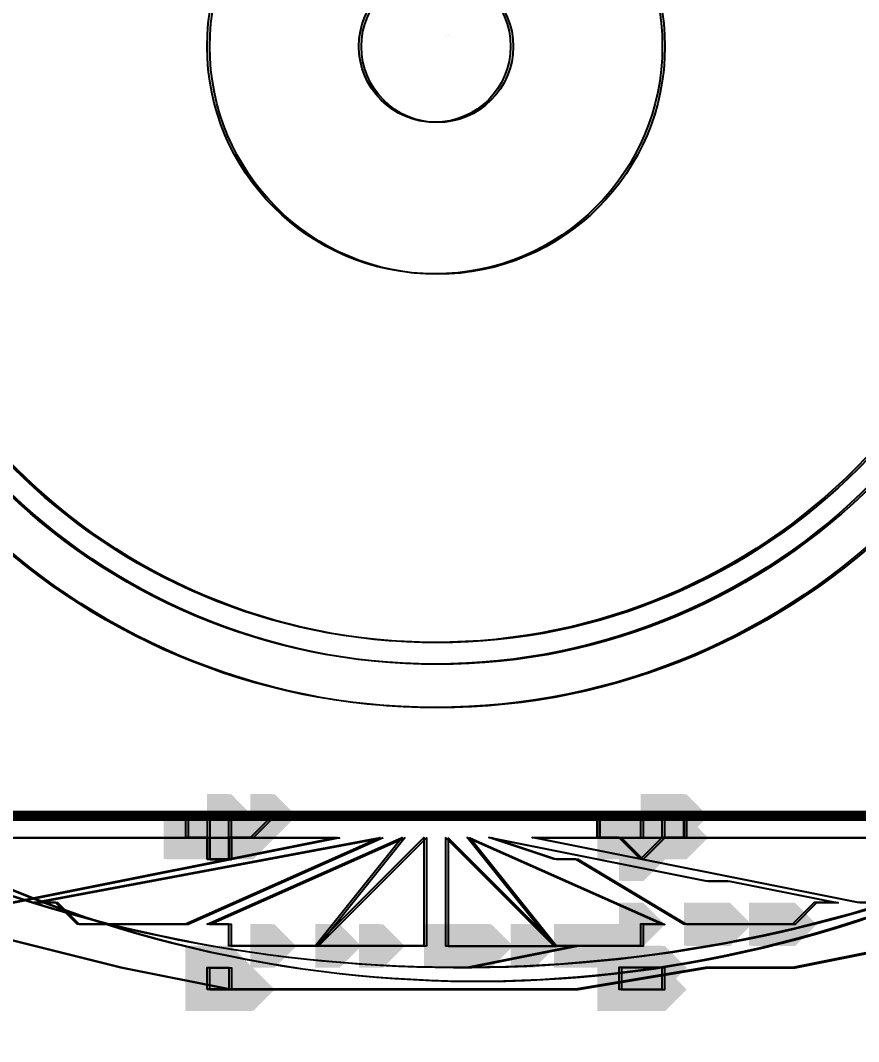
# Model space of a CAD drawing. Extents: x -96705 to 1864084, y -482104 to 235.
# Drawn here: x 815870.1 to 816033.8, y -136484.6 to -136285.2 of the extents above; entities that cross this region are included whole.
import ezdxf
from ezdxf import colors
from ezdxf.entities.mleader import LeaderData, LeaderLine
from ezdxf.math import Vec2, Vec3

# ---------------------------------------------------------------- set-up
doc = ezdxf.new("R2010")
doc.units = 0
doc.header["$LTSCALE"] = 100
doc.layers.add('АР_Отметки', color=250, linetype='Continuous', lineweight=15)
doc.layers.add('ТХ_обор_бытовое', color=14, linetype='Continuous')
doc.styles.add('ISOCPEUR', font='isocpeui.ttf', dxfattribs={"height": 250})

# ---------------------------------------------------------------- blocks, each defined once
blk = doc.blocks.new('У300')
at = {"layer": 'ТХ_обор_бытовое', "transparency": 33554559}
for points in [[(-230546.28, 67358), (-230550.51, 67358), (-230550.51, 67353.77), (-230546.28, 67349.53), (-230542.05, 67353.77), (-230542.05, 67358)], [(-230546.28, 67358), (-230550.51, 67358), (-230550.51, 67353.77), (-230546.28, 67349.53), (-230542.05, 67353.77), (-230542.05, 67358)], [(-230546.23, 67358.51), (-230550.46, 67358.51), (-230550.46, 67354.28), (-230546.23, 67350.04), (-230541.99, 67354.28), (-230541.99, 67358.51)], [(-230546.23, 67358.51), (-230550.46, 67358.51), (-230550.46, 67354.28), (-230546.23, 67350.04), (-230541.99, 67354.28), (-230541.99, 67358.51)], [(-230575.86, 67354.28), (-230580.09, 67354.28), (-230580.09, 67350.04), (-230575.86, 67345.81), (-230571.63, 67350.04), (-230571.63, 67354.28)], [(-230575.86, 67354.28), (-230580.09, 67354.28), (-230580.09, 67350.04), (-230575.86, 67345.81), (-230571.63, 67350.04), (-230571.63, 67354.28)], [(-230575.86, 67354.28), (-230580.09, 67354.28), (-230580.09, 67350.04), (-230575.86, 67345.81), (-230571.63, 67350.04), (-230571.63, 67354.28)], [(-230575.86, 67354.28), (-230580.09, 67354.28), (-230580.09, 67350.04), (-230575.86, 67345.81), (-230571.63, 67350.04), (-230571.63, 67354.28)], [(-230575.86, 67354.28), (-230580.09, 67354.28), (-230580.09, 67350.04), (-230575.86, 67345.81), (-230571.63, 67350.04), (-230571.63, 67354.28)], [(-230575.86, 67354.28), (-230580.09, 67354.28), (-230580.09, 67350.04), (-230575.86, 67345.81), (-230571.63, 67350.04), (-230571.63, 67354.28)], [(-230571.63, 67354.28), (-230575.86, 67354.28), (-230575.86, 67350.04), (-230571.63, 67345.81), (-230567.39, 67350.04), (-230567.39, 67354.28)], [(-230571.63, 67354.28), (-230575.86, 67354.28), (-230575.86, 67350.04), (-230571.63, 67345.81), (-230567.39, 67350.04), (-230567.39, 67354.28)], [(-230571.63, 67354.28), (-230575.86, 67354.28), (-230575.86, 67350.04), (-230571.63, 67345.81), (-230567.39, 67350.04), (-230567.39, 67354.28)], [(-230571.63, 67354.28), (-230575.86, 67354.28), (-230575.86, 67350.04), (-230571.63, 67345.81), (-230567.39, 67350.04), (-230567.39, 67354.28)], [(-230571.63, 67354.28), (-230575.86, 67354.28), (-230575.86, 67350.04), (-230571.63, 67345.81), (-230567.39, 67350.04), (-230567.39, 67354.28)], [(-230546.23, 67354.28), (-230550.46, 67354.28), (-230550.46, 67350.04), (-230546.23, 67345.81), (-230541.99, 67350.04), (-230541.99, 67354.28)], [(-230546.23, 67354.28), (-230550.46, 67354.28), (-230550.46, 67350.04), (-230546.23, 67345.81), (-230541.99, 67350.04), (-230541.99, 67354.28)], [(-230546.23, 67354.28), (-230550.46, 67354.28), (-230550.46, 67350.04), (-230546.23, 67345.81), (-230541.99, 67350.04), (-230541.99, 67354.28)], [(-230575.91, 67353.77), (-230580.15, 67353.77), (-230580.15, 67349.53), (-230575.91, 67345.3), (-230571.68, 67349.53), (-230571.68, 67353.77)], [(-230575.91, 67353.77), (-230580.15, 67353.77), (-230580.15, 67349.53), (-230575.91, 67345.3), (-230571.68, 67349.53), (-230571.68, 67353.77)], [(-230575.91, 67353.77), (-230580.15, 67353.77), (-230580.15, 67349.53), (-230575.91, 67345.3), (-230571.68, 67349.53), (-230571.68, 67353.77)], [(-230575.91, 67353.77), (-230580.15, 67353.77), (-230580.15, 67349.53), (-230575.91, 67345.3), (-230571.68, 67349.53), (-230571.68, 67353.77)], [(-230575.91, 67353.77), (-230580.15, 67353.77), (-230580.15, 67349.53), (-230575.91, 67345.3), (-230571.68, 67349.53), (-230571.68, 67353.77)], [(-230575.91, 67353.77), (-230580.15, 67353.77), (-230580.15, 67349.53), (-230575.91, 67345.3), (-230571.68, 67349.53), (-230571.68, 67353.77)], [(-230571.68, 67353.77), (-230575.91, 67353.77), (-230575.91, 67349.53), (-230571.68, 67345.3), (-230567.45, 67349.53), (-230567.45, 67353.77)], [(-230571.68, 67353.77), (-230575.91, 67353.77), (-230575.91, 67349.53), (-230571.68, 67345.3), (-230567.45, 67349.53), (-230567.45, 67353.77)], [(-230571.68, 67353.77), (-230575.91, 67353.77), (-230575.91, 67349.53), (-230571.68, 67345.3), (-230567.45, 67349.53), (-230567.45, 67353.77)], [(-230571.68, 67353.77), (-230575.91, 67353.77), (-230575.91, 67349.53), (-230571.68, 67345.3), (-230567.45, 67349.53), (-230567.45, 67353.77)], [(-230571.68, 67353.77), (-230575.91, 67353.77), (-230575.91, 67349.53), (-230571.68, 67345.3), (-230567.45, 67349.53), (-230567.45, 67353.77)], [(-230546.28, 67353.77), (-230550.51, 67353.77), (-230550.51, 67349.53), (-230546.28, 67345.3), (-230542.05, 67349.53), (-230542.05, 67353.77)], [(-230546.28, 67353.77), (-230550.51, 67353.77), (-230550.51, 67349.53), (-230546.28, 67345.3), (-230542.05, 67349.53), (-230542.05, 67353.77)], [(-230546.28, 67353.77), (-230550.51, 67353.77), (-230550.51, 67349.53), (-230546.28, 67345.3), (-230542.05, 67349.53), (-230542.05, 67353.77)], [(-230575.86, 67350.04), (-230580.09, 67350.04), (-230580.09, 67345.81), (-230575.86, 67341.58), (-230571.63, 67345.81), (-230571.63, 67350.04)], [(-230575.86, 67350.04), (-230580.09, 67350.04), (-230580.09, 67345.81), (-230575.86, 67341.58), (-230571.63, 67345.81), (-230571.63, 67350.04)], [(-230575.86, 67350.04), (-230580.09, 67350.04), (-230580.09, 67345.81), (-230575.86, 67341.58), (-230571.63, 67345.81), (-230571.63, 67350.04)], [(-230575.86, 67350.04), (-230580.09, 67350.04), (-230580.09, 67345.81), (-230575.86, 67341.58), (-230571.63, 67345.81), (-230571.63, 67350.04)], [(-230575.86, 67350.04), (-230580.09, 67350.04), (-230580.09, 67345.81), (-230575.86, 67341.58), (-230571.63, 67345.81), (-230571.63, 67350.04)], [(-230575.86, 67350.04), (-230580.09, 67350.04), (-230580.09, 67345.81), (-230575.86, 67341.58), (-230571.63, 67345.81), (-230571.63, 67350.04)], [(-230575.86, 67350.04), (-230580.09, 67350.04), (-230580.09, 67345.81), (-230575.86, 67341.58), (-230571.63, 67345.81), (-230571.63, 67350.04)], [(-230575.86, 67350.04), (-230580.09, 67350.04), (-230580.09, 67345.81), (-230575.86, 67341.58), (-230571.63, 67345.81), (-230571.63, 67350.04)], [(-230575.86, 67350.04), (-230580.09, 67350.04), (-230580.09, 67345.81), (-230575.86, 67341.58), (-230571.63, 67345.81), (-230571.63, 67350.04)], [(-230575.86, 67350.04), (-230580.09, 67350.04), (-230580.09, 67345.81), (-230575.86, 67341.58), (-230571.63, 67345.81), (-230571.63, 67350.04)], [(-230575.86, 67350.04), (-230580.09, 67350.04), (-230580.09, 67345.81), (-230575.86, 67341.58), (-230571.63, 67345.81), (-230571.63, 67350.04)], [(-230575.86, 67350.04), (-230580.09, 67350.04), (-230580.09, 67345.81), (-230575.86, 67341.58), (-230571.63, 67345.81), (-230571.63, 67350.04)], [(-230575.86, 67350.04), (-230580.09, 67350.04), (-230580.09, 67345.81), (-230575.86, 67341.58), (-230571.63, 67345.81), (-230571.63, 67350.04)], [(-230571.63, 67350.04), (-230575.86, 67350.04), (-230575.86, 67345.81), (-230571.63, 67341.58), (-230567.39, 67345.81), (-230567.39, 67350.04)], [(-230571.63, 67350.04), (-230575.86, 67350.04), (-230575.86, 67345.81), (-230571.63, 67341.58), (-230567.39, 67345.81), (-230567.39, 67350.04)], [(-230571.63, 67350.04), (-230575.86, 67350.04), (-230575.86, 67345.81), (-230571.63, 67341.58), (-230567.39, 67345.81), (-230567.39, 67350.04)], [(-230571.63, 67350.04), (-230575.86, 67350.04), (-230575.86, 67345.81), (-230571.63, 67341.58), (-230567.39, 67345.81), (-230567.39, 67350.04)], [(-230571.63, 67350.04), (-230575.86, 67350.04), (-230575.86, 67345.81), (-230571.63, 67341.58), (-230567.39, 67345.81), (-230567.39, 67350.04)], [(-230571.63, 67350.04), (-230575.86, 67350.04), (-230575.86, 67345.81), (-230571.63, 67341.58), (-230567.39, 67345.81), (-230567.39, 67350.04)], [(-230571.63, 67350.04), (-230575.86, 67350.04), (-230575.86, 67345.81), (-230571.63, 67341.58), (-230567.39, 67345.81), (-230567.39, 67350.04)], [(-230571.63, 67350.04), (-230575.86, 67350.04), (-230575.86, 67345.81), (-230571.63, 67341.58), (-230567.39, 67345.81), (-230567.39, 67350.04)], [(-230546.23, 67350.04), (-230550.46, 67350.04), (-230550.46, 67345.81), (-230546.23, 67341.58), (-230541.99, 67345.81), (-230541.99, 67350.04)], [(-230541.99, 67350.04), (-230546.23, 67350.04), (-230546.23, 67345.81), (-230541.99, 67341.58), (-230537.76, 67345.81), (-230537.76, 67350.04)], [(-230575.91, 67349.53), (-230580.15, 67349.53), (-230580.15, 67345.3), (-230575.91, 67341.07), (-230571.68, 67345.3), (-230571.68, 67349.53)], [(-230575.91, 67349.53), (-230580.15, 67349.53), (-230580.15, 67345.3), (-230575.91, 67341.07), (-230571.68, 67345.3), (-230571.68, 67349.53)], [(-230575.91, 67349.53), (-230580.15, 67349.53), (-230580.15, 67345.3), (-230575.91, 67341.07), (-230571.68, 67345.3), (-230571.68, 67349.53)], [(-230575.91, 67349.53), (-230580.15, 67349.53), (-230580.15, 67345.3), (-230575.91, 67341.07), (-230571.68, 67345.3), (-230571.68, 67349.53)], [(-230575.91, 67349.53), (-230580.15, 67349.53), (-230580.15, 67345.3), (-230575.91, 67341.07), (-230571.68, 67345.3), (-230571.68, 67349.53)], [(-230575.91, 67349.53), (-230580.15, 67349.53), (-230580.15, 67345.3), (-230575.91, 67341.07), (-230571.68, 67345.3), (-230571.68, 67349.53)], [(-230575.91, 67349.53), (-230580.15, 67349.53), (-230580.15, 67345.3), (-230575.91, 67341.07), (-230571.68, 67345.3), (-230571.68, 67349.53)], [(-230575.91, 67349.53), (-230580.15, 67349.53), (-230580.15, 67345.3), (-230575.91, 67341.07), (-230571.68, 67345.3), (-230571.68, 67349.53)], [(-230575.91, 67349.53), (-230580.15, 67349.53), (-230580.15, 67345.3), (-230575.91, 67341.07), (-230571.68, 67345.3), (-230571.68, 67349.53)], [(-230575.91, 67349.53), (-230580.15, 67349.53), (-230580.15, 67345.3), (-230575.91, 67341.07), (-230571.68, 67345.3), (-230571.68, 67349.53)], [(-230575.91, 67349.53), (-230580.15, 67349.53), (-230580.15, 67345.3), (-230575.91, 67341.07), (-230571.68, 67345.3), (-230571.68, 67349.53)], [(-230575.91, 67349.53), (-230580.15, 67349.53), (-230580.15, 67345.3), (-230575.91, 67341.07), (-230571.68, 67345.3), (-230571.68, 67349.53)], [(-230575.91, 67349.53), (-230580.15, 67349.53), (-230580.15, 67345.3), (-230575.91, 67341.07), (-230571.68, 67345.3), (-230571.68, 67349.53)], [(-230571.68, 67349.53), (-230575.91, 67349.53), (-230575.91, 67345.3), (-230571.68, 67341.07), (-230567.45, 67345.3), (-230567.45, 67349.53)], [(-230571.68, 67349.53), (-230575.91, 67349.53), (-230575.91, 67345.3), (-230571.68, 67341.07), (-230567.45, 67345.3), (-230567.45, 67349.53)], [(-230571.68, 67349.53), (-230575.91, 67349.53), (-230575.91, 67345.3), (-230571.68, 67341.07), (-230567.45, 67345.3), (-230567.45, 67349.53)], [(-230571.68, 67349.53), (-230575.91, 67349.53), (-230575.91, 67345.3), (-230571.68, 67341.07), (-230567.45, 67345.3), (-230567.45, 67349.53)], [(-230571.68, 67349.53), (-230575.91, 67349.53), (-230575.91, 67345.3), (-230571.68, 67341.07), (-230567.45, 67345.3), (-230567.45, 67349.53)], [(-230571.68, 67349.53), (-230575.91, 67349.53), (-230575.91, 67345.3), (-230571.68, 67341.07), (-230567.45, 67345.3), (-230567.45, 67349.53)], [(-230571.68, 67349.53), (-230575.91, 67349.53), (-230575.91, 67345.3), (-230571.68, 67341.07), (-230567.45, 67345.3), (-230567.45, 67349.53)], [(-230571.68, 67349.53), (-230575.91, 67349.53), (-230575.91, 67345.3), (-230571.68, 67341.07), (-230567.45, 67345.3), (-230567.45, 67349.53)], [(-230546.28, 67349.53), (-230550.51, 67349.53), (-230550.51, 67345.3), (-230546.28, 67341.07), (-230542.05, 67345.3), (-230542.05, 67349.53)], [(-230542.05, 67349.53), (-230546.28, 67349.53), (-230546.28, 67345.3), (-230542.05, 67341.07), (-230537.81, 67345.3), (-230537.81, 67349.53)], [(-230575.86, 67345.81), (-230580.09, 67345.81), (-230580.09, 67341.58), (-230575.86, 67337.34), (-230571.63, 67341.58), (-230571.63, 67345.81)], [(-230546.23, 67345.81), (-230550.46, 67345.81), (-230550.46, 67341.58), (-230546.23, 67337.34), (-230541.99, 67341.58), (-230541.99, 67345.81)], [(-230546.23, 67345.81), (-230550.46, 67345.81), (-230550.46, 67341.58), (-230546.23, 67337.34), (-230541.99, 67341.58), (-230541.99, 67345.81)], [(-230546.23, 67345.81), (-230550.46, 67345.81), (-230550.46, 67341.58), (-230546.23, 67337.34), (-230541.99, 67341.58), (-230541.99, 67345.81)], [(-230546.23, 67345.81), (-230550.46, 67345.81), (-230550.46, 67341.58), (-230546.23, 67337.34), (-230541.99, 67341.58), (-230541.99, 67345.81)], [(-230575.91, 67345.3), (-230580.15, 67345.3), (-230580.15, 67341.07), (-230575.91, 67336.83), (-230571.68, 67341.07), (-230571.68, 67345.3)], [(-230546.28, 67345.3), (-230550.51, 67345.3), (-230550.51, 67341.07), (-230546.28, 67336.83), (-230542.05, 67341.07), (-230542.05, 67345.3)], [(-230546.28, 67345.3), (-230550.51, 67345.3), (-230550.51, 67341.07), (-230546.28, 67336.83), (-230542.05, 67341.07), (-230542.05, 67345.3)], [(-230546.28, 67345.3), (-230550.51, 67345.3), (-230550.51, 67341.07), (-230546.28, 67336.83), (-230542.05, 67341.07), (-230542.05, 67345.3)], [(-230546.28, 67345.3), (-230550.51, 67345.3), (-230550.51, 67341.07), (-230546.28, 67336.83), (-230542.05, 67341.07), (-230542.05, 67345.3)], [(-230567.45, 67341.07), (-230571.68, 67341.07), (-230571.68, 67336.83), (-230567.45, 67332.6), (-230563.21, 67336.83), (-230563.21, 67341.07)], [(-230567.39, 67341.58), (-230571.63, 67341.58), (-230571.63, 67337.34), (-230567.39, 67333.11), (-230563.16, 67337.34), (-230563.16, 67341.58)], [(-230542.05, 67341.07), (-230546.28, 67341.07), (-230546.28, 67336.83), (-230542.05, 67332.6), (-230537.81, 67336.83), (-230537.81, 67341.07)], [(-230542.05, 67341.07), (-230546.28, 67341.07), (-230546.28, 67336.83), (-230542.05, 67332.6), (-230537.81, 67336.83), (-230537.81, 67341.07)], [(-230541.99, 67341.58), (-230546.23, 67341.58), (-230546.23, 67337.34), (-230541.99, 67333.11), (-230537.76, 67337.34), (-230537.76, 67341.58)], [(-230541.99, 67341.58), (-230546.23, 67341.58), (-230546.23, 67337.34), (-230541.99, 67333.11), (-230537.76, 67337.34), (-230537.76, 67341.58)], [(-230567.45, 67328.37), (-230571.68, 67328.37), (-230571.68, 67324.13), (-230567.45, 67319.9), (-230563.21, 67324.13), (-230563.21, 67328.37)], [(-230567.39, 67328.88), (-230571.63, 67328.88), (-230571.63, 67324.64), (-230567.39, 67320.41), (-230563.16, 67324.64), (-230563.16, 67328.88)], [(-230567.45, 67319.9), (-230571.68, 67319.9), (-230571.68, 67315.67), (-230567.45, 67311.43), (-230563.21, 67315.67), (-230563.21, 67319.9)], [(-230567.39, 67320.41), (-230571.63, 67320.41), (-230571.63, 67316.18), (-230567.39, 67311.94), (-230563.16, 67316.18), (-230563.16, 67320.41)], [(-230567.45, 67307.2), (-230571.68, 67307.2), (-230571.68, 67302.97), (-230567.45, 67298.73), (-230563.21, 67302.97), (-230563.21, 67307.2)], [(-230567.39, 67307.71), (-230571.63, 67307.71), (-230571.63, 67303.48), (-230567.39, 67299.24), (-230563.16, 67303.48), (-230563.16, 67307.71)], [(-230567.45, 67302.97), (-230571.68, 67302.97), (-230571.68, 67298.73), (-230567.45, 67294.5), (-230563.21, 67298.73), (-230563.21, 67302.97)], [(-230567.45, 67302.97), (-230571.68, 67302.97), (-230571.68, 67298.73), (-230567.45, 67294.5), (-230563.21, 67298.73), (-230563.21, 67302.97)], [(-230567.39, 67303.48), (-230571.63, 67303.48), (-230571.63, 67299.24), (-230567.39, 67295.01), (-230563.16, 67299.24), (-230563.16, 67303.48)], [(-230567.39, 67303.48), (-230571.63, 67303.48), (-230571.63, 67299.24), (-230567.39, 67295.01), (-230563.16, 67299.24), (-230563.16, 67303.48)], [(-230567.45, 67298.73), (-230571.68, 67298.73), (-230571.68, 67294.5), (-230567.45, 67290.27), (-230563.21, 67294.5), (-230563.21, 67298.73)], [(-230567.45, 67298.73), (-230571.68, 67298.73), (-230571.68, 67294.5), (-230567.45, 67290.27), (-230563.21, 67294.5), (-230563.21, 67298.73)], [(-230567.45, 67298.73), (-230571.68, 67298.73), (-230571.68, 67294.5), (-230567.45, 67290.27), (-230563.21, 67294.5), (-230563.21, 67298.73)], [(-230567.45, 67298.73), (-230571.68, 67298.73), (-230571.68, 67294.5), (-230567.45, 67290.27), (-230563.21, 67294.5), (-230563.21, 67298.73)], [(-230567.39, 67299.24), (-230571.63, 67299.24), (-230571.63, 67295.01), (-230567.39, 67290.78), (-230563.16, 67295.01), (-230563.16, 67299.24)], [(-230567.39, 67299.24), (-230571.63, 67299.24), (-230571.63, 67295.01), (-230567.39, 67290.78), (-230563.16, 67295.01), (-230563.16, 67299.24)], [(-230567.39, 67299.24), (-230571.63, 67299.24), (-230571.63, 67295.01), (-230567.39, 67290.78), (-230563.16, 67295.01), (-230563.16, 67299.24)], [(-230567.39, 67299.24), (-230571.63, 67299.24), (-230571.63, 67295.01), (-230567.39, 67290.78), (-230563.16, 67295.01), (-230563.16, 67299.24)], [(-230567.45, 67290.27), (-230571.68, 67290.27), (-230571.68, 67286.03), (-230567.45, 67281.8), (-230563.21, 67286.03), (-230563.21, 67290.27)], [(-230567.39, 67290.78), (-230571.63, 67290.78), (-230571.63, 67286.54), (-230567.39, 67282.31), (-230563.16, 67286.54), (-230563.16, 67290.78)], [(-230567.39, 67282.31), (-230571.63, 67282.31), (-230571.63, 67278.08), (-230567.39, 67273.84), (-230563.16, 67278.08), (-230563.16, 67282.31)], [(-230567.39, 67282.31), (-230571.63, 67282.31), (-230571.63, 67278.08), (-230567.39, 67273.84), (-230563.16, 67278.08), (-230563.16, 67282.31)], [(-230567.45, 67281.8), (-230571.68, 67281.8), (-230571.68, 67277.57), (-230567.45, 67273.33), (-230563.21, 67277.57), (-230563.21, 67281.8)], [(-230567.45, 67281.8), (-230571.68, 67281.8), (-230571.68, 67277.57), (-230567.45, 67273.33), (-230563.21, 67277.57), (-230563.21, 67281.8)], [(-230567.39, 67278.08), (-230571.63, 67278.08), (-230571.63, 67273.84), (-230567.39, 67269.61), (-230563.16, 67273.84), (-230563.16, 67278.08)], [(-230567.45, 67277.57), (-230571.68, 67277.57), (-230571.68, 67273.33), (-230567.45, 67269.1), (-230563.21, 67273.33), (-230563.21, 67277.57)], [(-230575.91, 67273.33), (-230580.15, 67273.33), (-230580.15, 67269.1), (-230575.91, 67264.87), (-230571.68, 67269.1), (-230571.68, 67273.33)], [(-230575.91, 67273.33), (-230580.15, 67273.33), (-230580.15, 67269.1), (-230575.91, 67264.87), (-230571.68, 67269.1), (-230571.68, 67273.33)], [(-230575.86, 67273.84), (-230580.09, 67273.84), (-230580.09, 67269.61), (-230575.86, 67265.38), (-230571.63, 67269.61), (-230571.63, 67273.84)], [(-230575.86, 67273.84), (-230580.09, 67273.84), (-230580.09, 67269.61), (-230575.86, 67265.38), (-230571.63, 67269.61), (-230571.63, 67273.84)], [(-230567.45, 67273.33), (-230571.68, 67273.33), (-230571.68, 67269.1), (-230567.45, 67264.87), (-230563.21, 67269.1), (-230563.21, 67273.33)], [(-230567.39, 67273.84), (-230571.63, 67273.84), (-230571.63, 67269.61), (-230567.39, 67265.38), (-230563.16, 67269.61), (-230563.16, 67273.84)], [(-230546.28, 67273.33), (-230550.51, 67273.33), (-230550.51, 67269.1), (-230546.28, 67264.87), (-230542.05, 67269.1), (-230542.05, 67273.33)], [(-230546.28, 67273.33), (-230550.51, 67273.33), (-230550.51, 67269.1), (-230546.28, 67264.87), (-230542.05, 67269.1), (-230542.05, 67273.33)], [(-230546.28, 67273.33), (-230550.51, 67273.33), (-230550.51, 67269.1), (-230546.28, 67264.87), (-230542.05, 67269.1), (-230542.05, 67273.33)], [(-230546.28, 67273.33), (-230550.51, 67273.33), (-230550.51, 67269.1), (-230546.28, 67264.87), (-230542.05, 67269.1), (-230542.05, 67273.33)], [(-230546.23, 67273.84), (-230550.46, 67273.84), (-230550.46, 67269.61), (-230546.23, 67265.38), (-230541.99, 67269.61), (-230541.99, 67273.84)], [(-230546.23, 67273.84), (-230550.46, 67273.84), (-230550.46, 67269.61), (-230546.23, 67265.38), (-230541.99, 67269.61), (-230541.99, 67273.84)], [(-230546.23, 67273.84), (-230550.46, 67273.84), (-230550.46, 67269.61), (-230546.23, 67265.38), (-230541.99, 67269.61), (-230541.99, 67273.84)], [(-230546.23, 67273.84), (-230550.46, 67273.84), (-230550.46, 67269.61), (-230546.23, 67265.38), (-230541.99, 67269.61), (-230541.99, 67273.84)], [(-230575.91, 67269.1), (-230580.15, 67269.1), (-230580.15, 67264.87), (-230575.91, 67260.63), (-230571.68, 67264.87), (-230571.68, 67269.1)], [(-230575.91, 67269.1), (-230580.15, 67269.1), (-230580.15, 67264.87), (-230575.91, 67260.63), (-230571.68, 67264.87), (-230571.68, 67269.1)], [(-230575.91, 67269.1), (-230580.15, 67269.1), (-230580.15, 67264.87), (-230575.91, 67260.63), (-230571.68, 67264.87), (-230571.68, 67269.1)], [(-230575.91, 67269.1), (-230580.15, 67269.1), (-230580.15, 67264.87), (-230575.91, 67260.63), (-230571.68, 67264.87), (-230571.68, 67269.1)], [(-230575.91, 67269.1), (-230580.15, 67269.1), (-230580.15, 67264.87), (-230575.91, 67260.63), (-230571.68, 67264.87), (-230571.68, 67269.1)], [(-230575.91, 67269.1), (-230580.15, 67269.1), (-230580.15, 67264.87), (-230575.91, 67260.63), (-230571.68, 67264.87), (-230571.68, 67269.1)], [(-230575.91, 67269.1), (-230580.15, 67269.1), (-230580.15, 67264.87), (-230575.91, 67260.63), (-230571.68, 67264.87), (-230571.68, 67269.1)], [(-230575.91, 67269.1), (-230580.15, 67269.1), (-230580.15, 67264.87), (-230575.91, 67260.63), (-230571.68, 67264.87), (-230571.68, 67269.1)], [(-230575.91, 67269.1), (-230580.15, 67269.1), (-230580.15, 67264.87), (-230575.91, 67260.63), (-230571.68, 67264.87), (-230571.68, 67269.1)], [(-230575.86, 67269.61), (-230580.09, 67269.61), (-230580.09, 67265.38), (-230575.86, 67261.14), (-230571.63, 67265.38), (-230571.63, 67269.61)], [(-230575.86, 67269.61), (-230580.09, 67269.61), (-230580.09, 67265.38), (-230575.86, 67261.14), (-230571.63, 67265.38), (-230571.63, 67269.61)], [(-230575.86, 67269.61), (-230580.09, 67269.61), (-230580.09, 67265.38), (-230575.86, 67261.14), (-230571.63, 67265.38), (-230571.63, 67269.61)], [(-230575.86, 67269.61), (-230580.09, 67269.61), (-230580.09, 67265.38), (-230575.86, 67261.14), (-230571.63, 67265.38), (-230571.63, 67269.61)], [(-230575.86, 67269.61), (-230580.09, 67269.61), (-230580.09, 67265.38), (-230575.86, 67261.14), (-230571.63, 67265.38), (-230571.63, 67269.61)], [(-230575.86, 67269.61), (-230580.09, 67269.61), (-230580.09, 67265.38), (-230575.86, 67261.14), (-230571.63, 67265.38), (-230571.63, 67269.61)], [(-230575.86, 67269.61), (-230580.09, 67269.61), (-230580.09, 67265.38), (-230575.86, 67261.14), (-230571.63, 67265.38), (-230571.63, 67269.61)], [(-230575.86, 67269.61), (-230580.09, 67269.61), (-230580.09, 67265.38), (-230575.86, 67261.14), (-230571.63, 67265.38), (-230571.63, 67269.61)], [(-230575.86, 67269.61), (-230580.09, 67269.61), (-230580.09, 67265.38), (-230575.86, 67261.14), (-230571.63, 67265.38), (-230571.63, 67269.61)], [(-230571.68, 67269.1), (-230575.91, 67269.1), (-230575.91, 67264.87), (-230571.68, 67260.63), (-230567.45, 67264.87), (-230567.45, 67269.1)], [(-230571.68, 67269.1), (-230575.91, 67269.1), (-230575.91, 67264.87), (-230571.68, 67260.63), (-230567.45, 67264.87), (-230567.45, 67269.1)], [(-230571.68, 67269.1), (-230575.91, 67269.1), (-230575.91, 67264.87), (-230571.68, 67260.63), (-230567.45, 67264.87), (-230567.45, 67269.1)], [(-230571.68, 67269.1), (-230575.91, 67269.1), (-230575.91, 67264.87), (-230571.68, 67260.63), (-230567.45, 67264.87), (-230567.45, 67269.1)], [(-230571.68, 67269.1), (-230575.91, 67269.1), (-230575.91, 67264.87), (-230571.68, 67260.63), (-230567.45, 67264.87), (-230567.45, 67269.1)], [(-230571.68, 67269.1), (-230575.91, 67269.1), (-230575.91, 67264.87), (-230571.68, 67260.63), (-230567.45, 67264.87), (-230567.45, 67269.1)], [(-230571.68, 67269.1), (-230575.91, 67269.1), (-230575.91, 67264.87), (-230571.68, 67260.63), (-230567.45, 67264.87), (-230567.45, 67269.1)], [(-230571.68, 67269.1), (-230575.91, 67269.1), (-230575.91, 67264.87), (-230571.68, 67260.63), (-230567.45, 67264.87), (-230567.45, 67269.1)], [(-230571.68, 67269.1), (-230575.91, 67269.1), (-230575.91, 67264.87), (-230571.68, 67260.63), (-230567.45, 67264.87), (-230567.45, 67269.1)], [(-230571.63, 67269.61), (-230575.86, 67269.61), (-230575.86, 67265.38), (-230571.63, 67261.14), (-230567.39, 67265.38), (-230567.39, 67269.61)], [(-230571.63, 67269.61), (-230575.86, 67269.61), (-230575.86, 67265.38), (-230571.63, 67261.14), (-230567.39, 67265.38), (-230567.39, 67269.61)], [(-230571.63, 67269.61), (-230575.86, 67269.61), (-230575.86, 67265.38), (-230571.63, 67261.14), (-230567.39, 67265.38), (-230567.39, 67269.61)], [(-230571.63, 67269.61), (-230575.86, 67269.61), (-230575.86, 67265.38), (-230571.63, 67261.14), (-230567.39, 67265.38), (-230567.39, 67269.61)], [(-230571.63, 67269.61), (-230575.86, 67269.61), (-230575.86, 67265.38), (-230571.63, 67261.14), (-230567.39, 67265.38), (-230567.39, 67269.61)], [(-230571.63, 67269.61), (-230575.86, 67269.61), (-230575.86, 67265.38), (-230571.63, 67261.14), (-230567.39, 67265.38), (-230567.39, 67269.61)], [(-230571.63, 67269.61), (-230575.86, 67269.61), (-230575.86, 67265.38), (-230571.63, 67261.14), (-230567.39, 67265.38), (-230567.39, 67269.61)], [(-230571.63, 67269.61), (-230575.86, 67269.61), (-230575.86, 67265.38), (-230571.63, 67261.14), (-230567.39, 67265.38), (-230567.39, 67269.61)], [(-230571.63, 67269.61), (-230575.86, 67269.61), (-230575.86, 67265.38), (-230571.63, 67261.14), (-230567.39, 67265.38), (-230567.39, 67269.61)], [(-230563.21, 67269.1), (-230567.45, 67269.1), (-230567.45, 67264.87), (-230563.21, 67260.63), (-230558.98, 67264.87), (-230558.98, 67269.1)], [(-230563.16, 67269.61), (-230567.39, 67269.61), (-230567.39, 67265.38), (-230563.16, 67261.14), (-230558.93, 67265.38), (-230558.93, 67269.61)], [(-230550.51, 67269.1), (-230554.75, 67269.1), (-230554.75, 67264.87), (-230550.51, 67260.63), (-230546.28, 67264.87), (-230546.28, 67269.1)], [(-230550.51, 67269.1), (-230554.75, 67269.1), (-230554.75, 67264.87), (-230550.51, 67260.63), (-230546.28, 67264.87), (-230546.28, 67269.1)], [(-230550.46, 67269.61), (-230554.69, 67269.61), (-230554.69, 67265.38), (-230550.46, 67261.14), (-230546.23, 67265.38), (-230546.23, 67269.61)], [(-230550.46, 67269.61), (-230554.69, 67269.61), (-230554.69, 67265.38), (-230550.46, 67261.14), (-230546.23, 67265.38), (-230546.23, 67269.61)], [(-230546.28, 67269.1), (-230550.51, 67269.1), (-230550.51, 67264.87), (-230546.28, 67260.63), (-230542.05, 67264.87), (-230542.05, 67269.1)], [(-230546.28, 67269.1), (-230550.51, 67269.1), (-230550.51, 67264.87), (-230546.28, 67260.63), (-230542.05, 67264.87), (-230542.05, 67269.1)], [(-230546.23, 67269.61), (-230550.46, 67269.61), (-230550.46, 67265.38), (-230546.23, 67261.14), (-230541.99, 67265.38), (-230541.99, 67269.61)], [(-230546.23, 67269.61), (-230550.46, 67269.61), (-230550.46, 67265.38), (-230546.23, 67261.14), (-230541.99, 67265.38), (-230541.99, 67269.61)], [(-230575.91, 67264.87), (-230580.15, 67264.87), (-230580.15, 67260.63), (-230575.91, 67256.4), (-230571.68, 67260.63), (-230571.68, 67264.87)], [(-230575.91, 67264.87), (-230580.15, 67264.87), (-230580.15, 67260.63), (-230575.91, 67256.4), (-230571.68, 67260.63), (-230571.68, 67264.87)], [(-230575.91, 67264.87), (-230580.15, 67264.87), (-230580.15, 67260.63), (-230575.91, 67256.4), (-230571.68, 67260.63), (-230571.68, 67264.87)], [(-230575.91, 67264.87), (-230580.15, 67264.87), (-230580.15, 67260.63), (-230575.91, 67256.4), (-230571.68, 67260.63), (-230571.68, 67264.87)], [(-230575.91, 67264.87), (-230580.15, 67264.87), (-230580.15, 67260.63), (-230575.91, 67256.4), (-230571.68, 67260.63), (-230571.68, 67264.87)], [(-230575.86, 67265.38), (-230580.09, 67265.38), (-230580.09, 67261.14), (-230575.86, 67256.91), (-230571.63, 67261.14), (-230571.63, 67265.38)], [(-230575.86, 67265.38), (-230580.09, 67265.38), (-230580.09, 67261.14), (-230575.86, 67256.91), (-230571.63, 67261.14), (-230571.63, 67265.38)], [(-230575.86, 67265.38), (-230580.09, 67265.38), (-230580.09, 67261.14), (-230575.86, 67256.91), (-230571.63, 67261.14), (-230571.63, 67265.38)], [(-230575.86, 67265.38), (-230580.09, 67265.38), (-230580.09, 67261.14), (-230575.86, 67256.91), (-230571.63, 67261.14), (-230571.63, 67265.38)], [(-230575.86, 67265.38), (-230580.09, 67265.38), (-230580.09, 67261.14), (-230575.86, 67256.91), (-230571.63, 67261.14), (-230571.63, 67265.38)], [(-230571.68, 67264.87), (-230575.91, 67264.87), (-230575.91, 67260.63), (-230571.68, 67256.4), (-230567.45, 67260.63), (-230567.45, 67264.87)], [(-230571.68, 67264.87), (-230575.91, 67264.87), (-230575.91, 67260.63), (-230571.68, 67256.4), (-230567.45, 67260.63), (-230567.45, 67264.87)], [(-230571.68, 67264.87), (-230575.91, 67264.87), (-230575.91, 67260.63), (-230571.68, 67256.4), (-230567.45, 67260.63), (-230567.45, 67264.87)], [(-230571.63, 67265.38), (-230575.86, 67265.38), (-230575.86, 67261.14), (-230571.63, 67256.91), (-230567.39, 67261.14), (-230567.39, 67265.38)], [(-230571.63, 67265.38), (-230575.86, 67265.38), (-230575.86, 67261.14), (-230571.63, 67256.91), (-230567.39, 67261.14), (-230567.39, 67265.38)], [(-230571.63, 67265.38), (-230575.86, 67265.38), (-230575.86, 67261.14), (-230571.63, 67256.91), (-230567.39, 67261.14), (-230567.39, 67265.38)], [(-230546.28, 67264.87), (-230550.51, 67264.87), (-230550.51, 67260.63), (-230546.28, 67256.4), (-230542.05, 67260.63), (-230542.05, 67264.87)], [(-230546.28, 67264.87), (-230550.51, 67264.87), (-230550.51, 67260.63), (-230546.28, 67256.4), (-230542.05, 67260.63), (-230542.05, 67264.87)], [(-230546.23, 67265.38), (-230550.46, 67265.38), (-230550.46, 67261.14), (-230546.23, 67256.91), (-230541.99, 67261.14), (-230541.99, 67265.38)], [(-230546.23, 67265.38), (-230550.46, 67265.38), (-230550.46, 67261.14), (-230546.23, 67256.91), (-230541.99, 67261.14), (-230541.99, 67265.38)], [(-230542.05, 67264.87), (-230546.28, 67264.87), (-230546.28, 67260.63), (-230542.05, 67256.4), (-230537.81, 67260.63), (-230537.81, 67264.87)], [(-230541.99, 67265.38), (-230546.23, 67265.38), (-230546.23, 67261.14), (-230541.99, 67256.91), (-230537.76, 67261.14), (-230537.76, 67265.38)], [(-230546.28, 67260.63), (-230550.51, 67260.63), (-230550.51, 67256.4), (-230546.28, 67252.17), (-230542.05, 67256.4), (-230542.05, 67260.63)], [(-230546.28, 67260.63), (-230550.51, 67260.63), (-230550.51, 67256.4), (-230546.28, 67252.17), (-230542.05, 67256.4), (-230542.05, 67260.63)], [(-230546.23, 67261.14), (-230550.46, 67261.14), (-230550.46, 67256.91), (-230546.23, 67252.68), (-230541.99, 67256.91), (-230541.99, 67261.14)], [(-230546.23, 67261.14), (-230550.46, 67261.14), (-230550.46, 67256.91), (-230546.23, 67252.68), (-230541.99, 67256.91), (-230541.99, 67261.14)], [(-230542.05, 67260.63), (-230546.28, 67260.63), (-230546.28, 67256.4), (-230542.05, 67252.17), (-230537.81, 67256.4), (-230537.81, 67260.63)], [(-230542.05, 67260.63), (-230546.28, 67260.63), (-230546.28, 67256.4), (-230542.05, 67252.17), (-230537.81, 67256.4), (-230537.81, 67260.63)], [(-230541.99, 67261.14), (-230546.23, 67261.14), (-230546.23, 67256.91), (-230541.99, 67252.68), (-230537.76, 67256.91), (-230537.76, 67261.14)], [(-230541.99, 67261.14), (-230546.23, 67261.14), (-230546.23, 67256.91), (-230541.99, 67252.68), (-230537.76, 67256.91), (-230537.76, 67261.14)], [(-230563.21, 67256.4), (-230567.45, 67256.4), (-230567.45, 67252.17), (-230563.21, 67247.93), (-230558.98, 67252.17), (-230558.98, 67256.4)], [(-230563.16, 67256.91), (-230567.39, 67256.91), (-230567.39, 67252.68), (-230563.16, 67248.44), (-230558.93, 67252.68), (-230558.93, 67256.91)], [(-230563.21, 67252.17), (-230567.45, 67252.17), (-230567.45, 67247.93), (-230563.21, 67243.7), (-230558.98, 67247.93), (-230558.98, 67252.17)], [(-230563.16, 67252.68), (-230567.39, 67252.68), (-230567.39, 67248.44), (-230563.16, 67244.21), (-230558.93, 67248.44), (-230558.93, 67252.68)], [(-230563.16, 67244.21), (-230567.39, 67244.21), (-230567.39, 67239.98), (-230563.16, 67235.74), (-230558.93, 67239.98), (-230558.93, 67244.21)], [(-230563.21, 67243.7), (-230567.45, 67243.7), (-230567.45, 67239.47), (-230563.21, 67235.23), (-230558.98, 67239.47), (-230558.98, 67243.7)], [(-230563.21, 67239.47), (-230567.45, 67239.47), (-230567.45, 67235.23), (-230563.21, 67231), (-230558.98, 67235.23), (-230558.98, 67239.47)], [(-230563.16, 67239.98), (-230567.39, 67239.98), (-230567.39, 67235.74), (-230563.16, 67231.51), (-230558.93, 67235.74), (-230558.93, 67239.98)]]:
    blk.add_hatch(color=8, dxfattribs=at).paths.add_polyline_path(points)
at = {"layer": 'ТХ_обор_бытовое', "color": 8, "const_width": 2}
blk.add_lwpolyline([(-230216.03, 67468.58), (-230216.03, 67142.61), (-230541.99, 67142.61), (-230541.99, 67468.58)], close=True, dxfattribs=at)
at = {"layer": 'ТХ_обор_бытовое', "color": 8, "elevation": -0.56}
for points in [[(-230567.45, 67214.07), (-230571.68, 67235.23), (-230571.68, 67252.17), (-230575.91, 67277.57), (-230575.91, 67298.73), (-230575.91, 67324.13), (-230575.91, 67345.3), (-230571.68, 67366.47), (-230567.45, 67383.4), (-230563.21, 67400.33)], [(-230563.21, 67400.33), (-230567.45, 67383.4), (-230571.68, 67366.47), (-230575.91, 67345.3), (-230575.91, 67324.13), (-230575.91, 67298.73), (-230575.91, 67277.57), (-230571.68, 67252.17), (-230571.68, 67235.23), (-230567.45, 67214.07)], [(-230567.45, 67214.07), (-230571.68, 67235.23), (-230571.68, 67252.17), (-230575.91, 67277.57), (-230575.91, 67298.73), (-230575.91, 67324.13), (-230575.91, 67345.3), (-230571.68, 67366.47), (-230567.45, 67383.4), (-230563.21, 67400.33), (-230558.98, 67413.03), (-230554.75, 67421.5), (-230542.05, 67429.97)], [(-230571.68, 67366.47), (-230575.91, 67345.3), (-230575.91, 67324.13), (-230575.91, 67298.73), (-230575.91, 67277.57)], [(-230542.05, 67353.77), (-230546.28, 67353.77), (-230546.28, 67349.53), (-230550.51, 67349.53), (-230550.51, 67345.3), (-230546.28, 67345.3), (-230546.28, 67341.07), (-230542.05, 67336.83), (-230546.28, 67341.07), (-230546.28, 67345.3), (-230550.51, 67345.3), (-230550.51, 67349.53), (-230546.28, 67349.53), (-230546.28, 67353.77)], [(-230575.91, 67349.53), (-230575.91, 67345.3), (-230575.91, 67349.53), (-230571.68, 67349.53), (-230571.68, 67345.3), (-230575.91, 67345.3)], [(-230542.05, 67349.53), (-230546.28, 67349.53), (-230546.28, 67345.3), (-230542.05, 67345.3)], [(-230389.64, 67302.97), (-230389.64, 67302.97)], [(-230567.45, 67277.57), (-230571.68, 67298.73)], [(-230542.05, 67264.87), (-230546.28, 67264.87), (-230546.28, 67260.63), (-230542.05, 67260.63)]]:
    blk.add_lwpolyline(points, dxfattribs=at)
at = {"layer": 'ТХ_обор_бытовое', "color": 8}
for points in [[(-230567.39, 67214.58), (-230571.63, 67235.74), (-230571.63, 67252.68), (-230575.86, 67278.08), (-230575.86, 67299.24), (-230575.86, 67324.64), (-230575.86, 67345.81), (-230571.63, 67366.98), (-230567.39, 67383.91), (-230563.16, 67400.85)], [(-230563.16, 67400.85), (-230567.39, 67383.91), (-230571.63, 67366.98), (-230575.86, 67345.81), (-230575.86, 67324.64), (-230575.86, 67299.24), (-230575.86, 67278.08), (-230571.63, 67252.68), (-230571.63, 67235.74), (-230567.39, 67214.58)], [(-230567.39, 67214.58), (-230571.63, 67235.74), (-230571.63, 67252.68), (-230575.86, 67278.08), (-230575.86, 67299.24), (-230575.86, 67324.64), (-230575.86, 67345.81), (-230571.63, 67366.98), (-230567.39, 67383.91), (-230563.16, 67400.85), (-230558.93, 67413.55), (-230554.69, 67422.01), (-230541.99, 67430.48)], [(-230571.63, 67366.98), (-230575.86, 67345.81), (-230575.86, 67324.64), (-230575.86, 67299.24), (-230575.86, 67278.08)], [(-230541.99, 67354.28), (-230546.23, 67354.28), (-230546.23, 67350.04), (-230550.46, 67350.04), (-230550.46, 67345.81), (-230546.23, 67345.81), (-230546.23, 67341.58), (-230541.99, 67337.34), (-230546.23, 67341.58), (-230546.23, 67345.81), (-230550.46, 67345.81), (-230550.46, 67350.04), (-230546.23, 67350.04), (-230546.23, 67354.28)], [(-230575.86, 67350.04), (-230575.86, 67345.81), (-230575.86, 67350.04), (-230571.63, 67350.04), (-230571.63, 67345.81), (-230575.86, 67345.81)], [(-230541.99, 67350.04), (-230546.23, 67350.04), (-230546.23, 67345.81), (-230541.99, 67345.81)], [(-230389.59, 67303.48), (-230389.59, 67303.48)], [(-230567.39, 67278.08), (-230571.63, 67299.24)], [(-230541.99, 67265.38), (-230546.23, 67265.38), (-230546.23, 67261.14), (-230541.99, 67261.14)]]:
    blk.add_lwpolyline(points, dxfattribs=at)
blk.add_lwpolyline([(-230546.23, 67417.78), (-230541.99, 67417.78, 0.248454), (-230550.46, 67193.41, -0.207133)], format="xyb", close=True, dxfattribs=at)
at = {"layer": 'ТХ_обор_бытовое', "color": 8, "elevation": -0.56}
blk.add_lwpolyline([(-230546.28, 67417.27), (-230542.05, 67417.27, 0.248454), (-230550.51, 67192.9, -0.207133)], format="xyb", close=True, dxfattribs=at)
for points in [[(-230546.28, 67324.13), (-230558.98, 67387.63), (-230558.98, 67391.87), (-230554.75, 67400.33), (-230554.75, 67404.57), (-230550.51, 67408.8), (-230546.28, 67413.03)], [(-230546.28, 67315.67), (-230563.21, 67353.77), (-230563.21, 67358), (-230563.21, 67362.23), (-230563.21, 67366.47), (-230563.21, 67370.7), (-230563.21, 67374.93), (-230558.98, 67379.17), (-230558.98, 67383.4)], [(-230567.45, 67328.37), (-230567.45, 67332.6), (-230567.45, 67336.83), (-230567.45, 67341.07), (-230567.45, 67345.3), (-230563.21, 67345.3), (-230563.21, 67349.53), (-230546.28, 67311.43)], [(-230567.45, 67307.2), (-230567.45, 67311.43), (-230567.45, 67315.67), (-230567.45, 67319.9), (-230567.45, 67324.13), (-230567.45, 67328.37), (-230546.28, 67307.2)], [(-230546.28, 67302.97), (-230567.45, 67302.97), (-230567.45, 67298.73), (-230567.45, 67294.5), (-230567.45, 67290.27), (-230567.45, 67286.03), (-230567.45, 67281.8)], [(-230567.45, 67269.1), (-230567.45, 67273.33), (-230567.45, 67277.57), (-230567.45, 67281.8), (-230546.28, 67298.73), (-230563.21, 67260.63), (-230563.21, 67264.87), (-230567.45, 67264.87)], [(-230563.21, 67256.4), (-230550.51, 67277.57), (-230550.51, 67281.8), (-230546.28, 67294.5), (-230554.75, 67252.17), (-230554.75, 67247.93), (-230558.98, 67226.77), (-230558.98, 67231), (-230563.21, 67235.23), (-230563.21, 67239.47), (-230563.21, 67243.7), (-230563.21, 67247.93), (-230563.21, 67252.17)], [(-230546.28, 67192.9), (-230546.28, 67197.13), (-230550.51, 67201.37), (-230554.75, 67205.6), (-230554.75, 67209.83), (-230558.98, 67214.07), (-230558.98, 67218.3), (-230558.98, 67222.53), (-230546.28, 67286.03)], [(-230542.05, 67256.4), (-230546.28, 67256.4), (-230546.28, 67260.63), (-230550.51, 67264.87), (-230546.28, 67269.1), (-230546.28, 67273.33), (-230542.05, 67273.33), (-230546.28, 67273.33), (-230546.28, 67269.1), (-230550.51, 67264.87), (-230546.28, 67260.63), (-230546.28, 67256.4)], [(-230571.68, 67264.87), (-230571.68, 67269.1), (-230575.91, 67269.1), (-230575.91, 67264.87), (-230575.91, 67260.63), (-230571.68, 67260.63)]]:
    blk.add_lwpolyline(points, close=True, dxfattribs=at)
at = {"layer": 'ТХ_обор_бытовое', "color": 8}
for points in [[(-230546.23, 67324.64), (-230558.93, 67388.15), (-230558.93, 67392.38), (-230554.69, 67400.85), (-230554.69, 67405.08), (-230550.46, 67409.31), (-230546.23, 67413.55)], [(-230546.23, 67316.18), (-230563.16, 67354.28), (-230563.16, 67358.51), (-230563.16, 67362.74), (-230563.16, 67366.98), (-230563.16, 67371.21), (-230563.16, 67375.44), (-230558.93, 67379.68), (-230558.93, 67383.91)], [(-230567.39, 67328.88), (-230567.39, 67333.11), (-230567.39, 67337.34), (-230567.39, 67341.58), (-230567.39, 67345.81), (-230563.16, 67345.81), (-230563.16, 67350.04), (-230546.23, 67311.94)], [(-230567.39, 67307.71), (-230567.39, 67311.94), (-230567.39, 67316.18), (-230567.39, 67320.41), (-230567.39, 67324.64), (-230567.39, 67328.88), (-230546.23, 67307.71)], [(-230546.23, 67303.48), (-230567.39, 67303.48), (-230567.39, 67299.24), (-230567.39, 67295.01), (-230567.39, 67290.78), (-230567.39, 67286.54), (-230567.39, 67282.31)], [(-230567.39, 67269.61), (-230567.39, 67273.84), (-230567.39, 67278.08), (-230567.39, 67282.31), (-230546.23, 67299.24), (-230563.16, 67261.14), (-230563.16, 67265.38), (-230567.39, 67265.38)], [(-230563.16, 67256.91), (-230550.46, 67278.08), (-230550.46, 67282.31), (-230546.23, 67295.01), (-230554.69, 67252.68), (-230554.69, 67248.44), (-230558.93, 67227.28), (-230558.93, 67231.51), (-230563.16, 67235.74), (-230563.16, 67239.98), (-230563.16, 67244.21), (-230563.16, 67248.44), (-230563.16, 67252.68)], [(-230546.23, 67193.41), (-230546.23, 67197.64), (-230550.46, 67201.88), (-230554.69, 67206.11), (-230554.69, 67210.34), (-230558.93, 67214.58), (-230558.93, 67218.81), (-230558.93, 67223.04), (-230546.23, 67286.54)], [(-230541.99, 67256.91), (-230546.23, 67256.91), (-230546.23, 67261.14), (-230550.46, 67265.38), (-230546.23, 67269.61), (-230546.23, 67273.84), (-230541.99, 67273.84), (-230546.23, 67273.84), (-230546.23, 67269.61), (-230550.46, 67265.38), (-230546.23, 67261.14), (-230546.23, 67256.91)], [(-230571.63, 67265.38), (-230571.63, 67269.61), (-230575.86, 67269.61), (-230575.86, 67265.38), (-230575.86, 67261.14), (-230571.63, 67261.14)]]:
    blk.add_lwpolyline(points, close=True, dxfattribs=at)
for centre, radius in [((-230391.76, 67305.08, -0.56), 129.12), ((-230391.76, 67305.08, -0.56), 129.12), ((-230391.71, 67305.59), 129.12), ((-230391.71, 67305.59), 129.12), ((-230391.76, 67305.08, -0.56), 120.65), ((-230391.71, 67305.59), 120.65), ((-230391.71, 67305.59), 116.42), ((-230391.76, 67305.08, -0.56), 116.42), ((-230391.71, 67305.59), 44.45), ((-230391.76, 67305.08, -0.56), 44.45), ((-230391.76, 67305.08, -0.56), 14.82), ((-230391.71, 67305.59), 14.82)]:
    blk.add_circle(centre, radius, dxfattribs=at)
blk = doc.blocks.new('_DotSmall')
at = {"color": 0, "linetype": 'ByBlock', "const_width": 0.5}
blk.add_lwpolyline([(-0.0625, 0, 1), (0.0625, 0, 1)], format="xyb", close=True, dxfattribs=at)

msp = doc.modelspace()

# ---------------------------------------------------------------- block references
at = {"layer": 'ТХ_обор_бытовое', "color": 8, "rotation": 90}
msp.add_blockref('У300', (883256.6, 94101.49), dxfattribs=at)

# ---------------------------------------------------------------- leaders
at = {"layer": 'АР_Отметки', "color": 8}
ml = msp.add_multileader_mtext('Standard', dxfattribs=at)
ml.set_content('+12,650', color=8, style='ISOCPEUR')
ml.set_leader_properties(color=8, linetype='Continuous', lineweight=-1)
ml.set_arrow_properties(name='DOTSMALL')
ml.build(insert=Vec2(0, 0))
ml.multileader.update_dxf_attribs({"has_text_frame": 1, "text_left_attachment_type": 4, "text_right_attachment_type": 4, "dogleg_length": 100, "arrow_head_size": 180})
ctx = ml.context
ctx.base_point, ctx.char_height, ctx.arrow_head_size, ctx.landing_gap_size, ctx.plane_origin = Vec3(935468.55, -155312.17), 250, 180, 50, Vec3(960704.47, -166935.29)
ctx.left_attachment, ctx.right_attachment = 4, 4
notes = []
notes.append((ctx, [(0, (0, 0, 0), (0, 0), (1, 0), 1, [])]))
ctx.mtext.insert, ctx.mtext.width, ctx.mtext.line_spacing_style, ctx.mtext.flow_direction = Vec3(935518.55, -154978.83), 852.697, 2, 5
ml = msp.add_multileader_mtext('Standard', dxfattribs=at)
ml.set_content('+12,200', color=8, style='ISOCPEUR')
ml.set_leader_properties(color=8, linetype='Continuous', lineweight=-1)
ml.set_arrow_properties(name='DOTSMALL')
ml.build(insert=Vec2(0, 0))
ml.multileader.update_dxf_attribs({"has_text_frame": 1, "text_left_attachment_type": 4, "text_right_attachment_type": 4, "dogleg_length": 100, "arrow_head_size": 180})
ctx = ml.context
ctx.base_point, ctx.char_height, ctx.arrow_head_size, ctx.landing_gap_size, ctx.plane_origin = Vec3(935468.55, -154727.85), 250, 180, 50, Vec3(960704.47, -166350.97)
ctx.left_attachment, ctx.right_attachment = 4, 4
notes.append((ctx, [(0, (0, 0, 0), (0, 0), (1, 0), 1, [])]))
ctx.mtext.insert, ctx.mtext.width, ctx.mtext.line_spacing_style, ctx.mtext.flow_direction = Vec3(935518.55, -154394.52), 852.697, 2, 5
ml = msp.add_multileader_mtext('Standard', dxfattribs=at)
ml.set_content('+12,200', color=8, style='ISOCPEUR')
ml.set_leader_properties(color=8, linetype='Continuous', lineweight=-1)
ml.set_arrow_properties(name='DOTSMALL')
ml.build(insert=Vec2(0, 0))
ml.multileader.update_dxf_attribs({"has_text_frame": 1, "text_left_attachment_type": 4, "text_right_attachment_type": 4, "dogleg_length": 100, "arrow_head_size": 180})
ctx = ml.context
ctx.base_point, ctx.char_height, ctx.arrow_head_size, ctx.landing_gap_size, ctx.plane_origin, ctx.plane_x_axis, ctx.plane_y_axis = Vec3(956621.35, -142271.05), 250, 180, 50, Vec3(968768.88, -117035.13), Vec3(0, 1), Vec3(-1, 0)
ctx.left_attachment, ctx.right_attachment = 4, 4
notes.append((ctx, [(0, (0, 0, 0), (0, 0), (1, 0), 1, [])]))
ctx.mtext.insert, ctx.mtext.text_direction, ctx.mtext.rotation, ctx.mtext.width, ctx.mtext.line_spacing_style, ctx.mtext.flow_direction = Vec3(956288.02, -142221.05), Vec3(0, 1), 1.570796, 852.697, 2, 5
ml = msp.add_multileader_mtext('Standard', dxfattribs=at)
ml.set_content('+12,200', color=8, style='ISOCPEUR')
ml.set_leader_properties(color=8, linetype='Continuous', lineweight=-1)
ml.set_arrow_properties(name='DOTSMALL')
ml.build(insert=Vec2(0, 0))
ml.multileader.update_dxf_attribs({"has_text_frame": 1, "text_left_attachment_type": 4, "text_right_attachment_type": 4, "dogleg_length": 100, "arrow_head_size": 180})
ctx = ml.context
ctx.base_point, ctx.char_height, ctx.arrow_head_size, ctx.landing_gap_size, ctx.plane_origin, ctx.plane_x_axis, ctx.plane_y_axis = Vec3(966248.82, -142163.98), 250, 180, 50, Vec3(978396.35, -116928.07), Vec3(0, 1), Vec3(-1, 0)
ctx.left_attachment, ctx.right_attachment = 4, 4
notes.append((ctx, [(0, (0, 0, 0), (0, 0), (1, 0), 1, [])]))
ctx.mtext.insert, ctx.mtext.text_direction, ctx.mtext.rotation, ctx.mtext.width, ctx.mtext.line_spacing_style, ctx.mtext.flow_direction = Vec3(965915.49, -142113.98), Vec3(0, 1), 1.570796, 852.697, 2, 5
ml = msp.add_multileader_mtext('Standard', dxfattribs=at)
ml.set_content('+11,900', color=8, style='ISOCPEUR')
ml.set_leader_properties(color=8, linetype='Continuous', lineweight=-1)
ml.set_arrow_properties(name='DOTSMALL')
ml.build(insert=Vec2(0, 0))
ml.multileader.update_dxf_attribs({"has_text_frame": 1, "text_left_attachment_type": 4, "text_right_attachment_type": 4, "dogleg_length": 100, "arrow_head_size": 180})
ctx = ml.context
ctx.base_point, ctx.char_height, ctx.arrow_head_size, ctx.landing_gap_size, ctx.plane_origin = Vec3(986391, -153939.8), 250, 180, 50, Vec3(1011626.92, -166087.33)
ctx.left_attachment, ctx.right_attachment = 4, 4
notes.append((ctx, [(0, (0, 0, 0), (0, 0), (1, 0), 1, [])]))
ctx.mtext.insert, ctx.mtext.rotation, ctx.mtext.width, ctx.mtext.line_spacing_style, ctx.mtext.flow_direction = Vec3(986441, -153606.47), 6.283185, 852.697, 2, 5
ml = msp.add_multileader_mtext('Standard', dxfattribs=at)
ml.set_content('+8,000', color=8, style='ISOCPEUR')
ml.set_leader_properties(color=8, linetype='Continuous', lineweight=-1)
ml.set_arrow_properties(name='DOTSMALL')
ml.build(insert=Vec2(0, 0))
ml.multileader.update_dxf_attribs({"has_text_frame": 1, "text_left_attachment_type": 4, "text_right_attachment_type": 4, "dogleg_length": 100, "arrow_head_size": 180})
ctx = ml.context
ctx.base_point, ctx.char_height, ctx.arrow_head_size, ctx.landing_gap_size, ctx.plane_origin = Vec3(849204.07, -152352.31), 250, 180, 50, Vec3(874090.04, -164676.86)
ctx.left_attachment, ctx.right_attachment = 4, 4
notes.append((ctx, [(0, (0, 0, 0), (0, 0), (1, 0), 1, [])]))
ctx.mtext.insert, ctx.mtext.rotation, ctx.mtext.width, ctx.mtext.line_spacing_style, ctx.mtext.flow_direction = Vec3(849254.07, -152018.97), 6.283185, 852.697, 2, 5
ml = msp.add_multileader_mtext('Standard', dxfattribs=at)
ml.set_content('+8,300', color=8, style='ISOCPEUR')
ml.set_leader_properties(color=8, linetype='Continuous', lineweight=-1)
ml.set_arrow_properties(name='DOTSMALL')
ml.build(insert=Vec2(0, 0))
ml.multileader.update_dxf_attribs({"has_text_frame": 1, "text_left_attachment_type": 4, "text_right_attachment_type": 4, "dogleg_length": 100, "arrow_head_size": 180})
ctx = ml.context
ctx.base_point, ctx.char_height, ctx.arrow_head_size, ctx.landing_gap_size, ctx.plane_origin, ctx.plane_x_axis, ctx.plane_y_axis = Vec3(829298.19, -142479.07), 250, 180, 50, Vec3(839276.45, -118010.1), Vec3(0, 1), Vec3(-1, 0)
ctx.left_attachment, ctx.right_attachment = 4, 4
notes.append((ctx, [(0, (0, 0, 0), (0, 0), (1, 0), 1, [])]))
ctx.mtext.insert, ctx.mtext.text_direction, ctx.mtext.rotation, ctx.mtext.width, ctx.mtext.line_spacing_style, ctx.mtext.flow_direction = Vec3(828964.85, -142429.07), Vec3(0, 1), 1.570796, 852.697, 2, 5
ml = msp.add_multileader_mtext('Standard', dxfattribs=at)
ml.set_content('+8,300', color=8, style='ISOCPEUR')
ml.set_leader_properties(color=8, linetype='Continuous', lineweight=-1)
ml.set_arrow_properties(name='DOTSMALL')
ml.build(insert=Vec2(0, 0))
ml.multileader.update_dxf_attribs({"has_text_frame": 1, "text_left_attachment_type": 4, "text_right_attachment_type": 4, "dogleg_length": 100, "arrow_head_size": 180})
ctx = ml.context
ctx.base_point, ctx.char_height, ctx.arrow_head_size, ctx.landing_gap_size, ctx.plane_origin, ctx.plane_x_axis, ctx.plane_y_axis = Vec3(819649.83, -142479.07), 250, 180, 50, Vec3(829628.1, -118010.1), Vec3(0, 1), Vec3(-1, 0)
ctx.left_attachment, ctx.right_attachment = 4, 4
notes.append((ctx, [(0, (0, 0, 0), (0, 0), (1, 0), 1, [])]))
ctx.mtext.insert, ctx.mtext.text_direction, ctx.mtext.rotation, ctx.mtext.width, ctx.mtext.line_spacing_style, ctx.mtext.flow_direction = Vec3(819316.5, -142429.07), Vec3(0, 1), 1.570796, 852.697, 2, 5
ml = msp.add_multileader_mtext('Standard', dxfattribs=at)
ml.set_content('+15,850', color=8, style='ISOCPEUR')
ml.set_leader_properties(color=8, linetype='Continuous', lineweight=-1)
ml.set_arrow_properties(name='DOTSMALL')
ml.build(insert=Vec2(0, 0))
ml.multileader.update_dxf_attribs({"has_text_frame": 1, "text_left_attachment_type": 4, "text_right_attachment_type": 4, "dogleg_length": 100, "arrow_head_size": 180})
ctx = ml.context
ctx.base_point, ctx.char_height, ctx.arrow_head_size, ctx.landing_gap_size, ctx.plane_origin = Vec3(1088590.36, -138170.4), 250, 180, 50, Vec3(1089515.36, -140513.99)
ctx.left_attachment, ctx.right_attachment = 4, 4
notes.append((ctx, [(0, (0, 0, 0), (0, 0), (1, 0), 1, [])]))
ctx.mtext.insert, ctx.mtext.width, ctx.mtext.line_spacing_style, ctx.mtext.flow_direction = Vec3(1088640.36, -137837.07), 852.697, 2, 5
for ctx, leaders in notes:
    for number, flags, end, landing, length, lines in leaders:
        leader = LeaderData()
        leader.index, (leader.has_last_leader_line, leader.has_dogleg_vector, leader.attachment_direction) = number, flags
        leader.last_leader_point, leader.dogleg_vector, leader.dogleg_length = Vec3(end), Vec3(landing), length
        for number, points, colour, breaks in lines:
            line = LeaderLine()
            line.index, line.vertices, line.color, line.breaks = number, Vec3.list(points), colors.encode_raw_color(colour), breaks
            leader.lines.append(line)
        ctx.leaders.append(leader)

doc.saveas('drawing.dxf')
